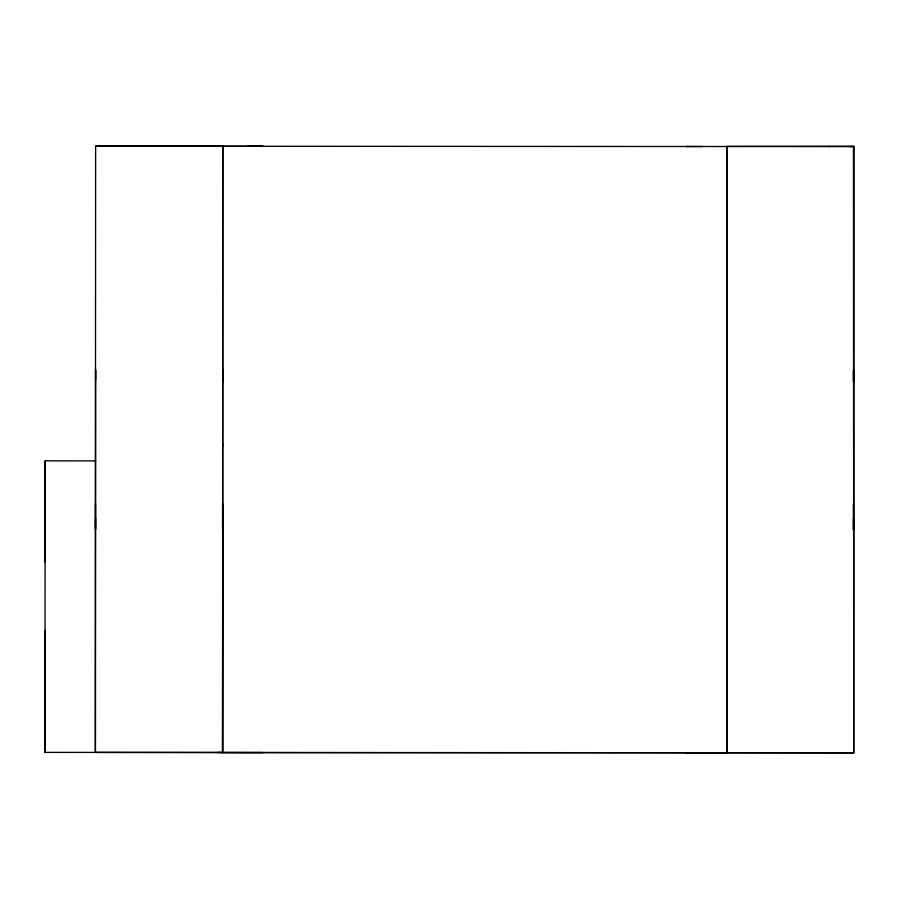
<?xml version="1.0" encoding="UTF-8"?>
<svg xmlns="http://www.w3.org/2000/svg" width="899" height="899" viewBox="0 0 899 899"><rect width="100%" height="100%" fill="white"/><g stroke="black" fill="none" stroke-linecap="round" stroke-linejoin="round"><path stroke-width="1.35" d="M95.721 460.884L45.164 460.861L44.95 752.384L45.085 630.401M45.141 562.1L45.197 460.861M262.811 752.542L95.283 752.407L95.631 146.245L121.185 146.2M222.705 146.245L222.604 752.485L222.907 146.256L95.631 146.245M222.761 529.713L222.559 752.62L853.735 752.811L854.05 146.582L853.454 146.245L727.077 146.38L726.976 752.744L686.173 752.721L687.162 752.755M726.976 733.539L727.077 146.38M853.454 146.245L853.735 752.811L853.016 752.811M95.575 380.266L95.597 369.646L95.474 752.407L44.95 752.384M95.541 518.229L95.519 529.387L95.496 503.429M222.682 380.333L222.694 369.714L222.716 381.94M222.649 518.296L222.626 529.455L222.604 503.496M222.75 445.814L222.761 443.904M727.044 380.603L727.066 369.983L727.089 382.21M727.01 518.554L726.999 529.713L726.976 503.755M853.477 380.659L853.499 370.051L853.511 382.277M853.443 518.622L853.421 529.781L853.398 503.822M726.763 752.744L726.92 714.132M828.788 146.571L829.462 146.582M828.473 752.8L829.148 752.8M221.851 752.497L222.604 752.485L218.614 752.485M217.064 752.497L218.333 752.485M121.534 146.211L854.05 146.582L849.634 146.582M702.097 146.515L686.476 146.515L687.477 146.537M95.283 752.407L853.735 752.811M263.126 146.312L95.923 146.189M247.427 146.279L262.137 146.301M693.151 752.733L686.207 752.744L693.151 752.733"/></g></svg>
